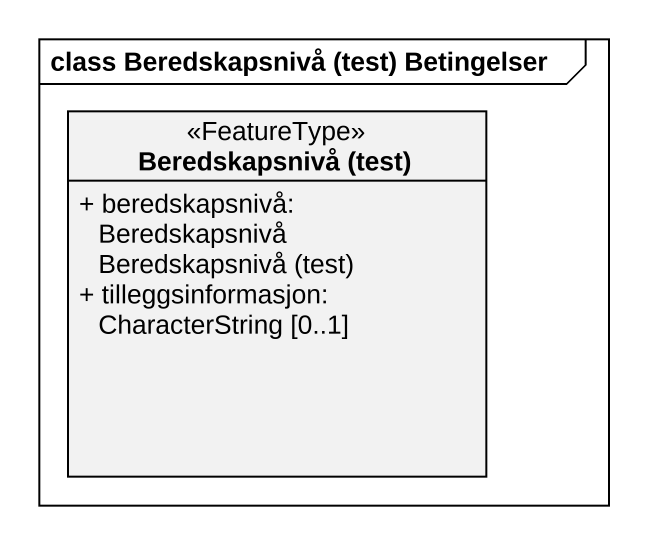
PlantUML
@startuml
mainframe class Beredskapsnivå (test) Betingelser
hide circle
hide empty members
skinparam classAttributeIconSize 0
class "Beredskapsnivå (test)" as Beredskapsnivå_test <<FeatureType>> {
  {field} + beredskapsnivå: BeredskapsnivåBeredskapsnivå (test)
  + tilleggsinformasjon: CharacterString [0..1]
}
@enduml
